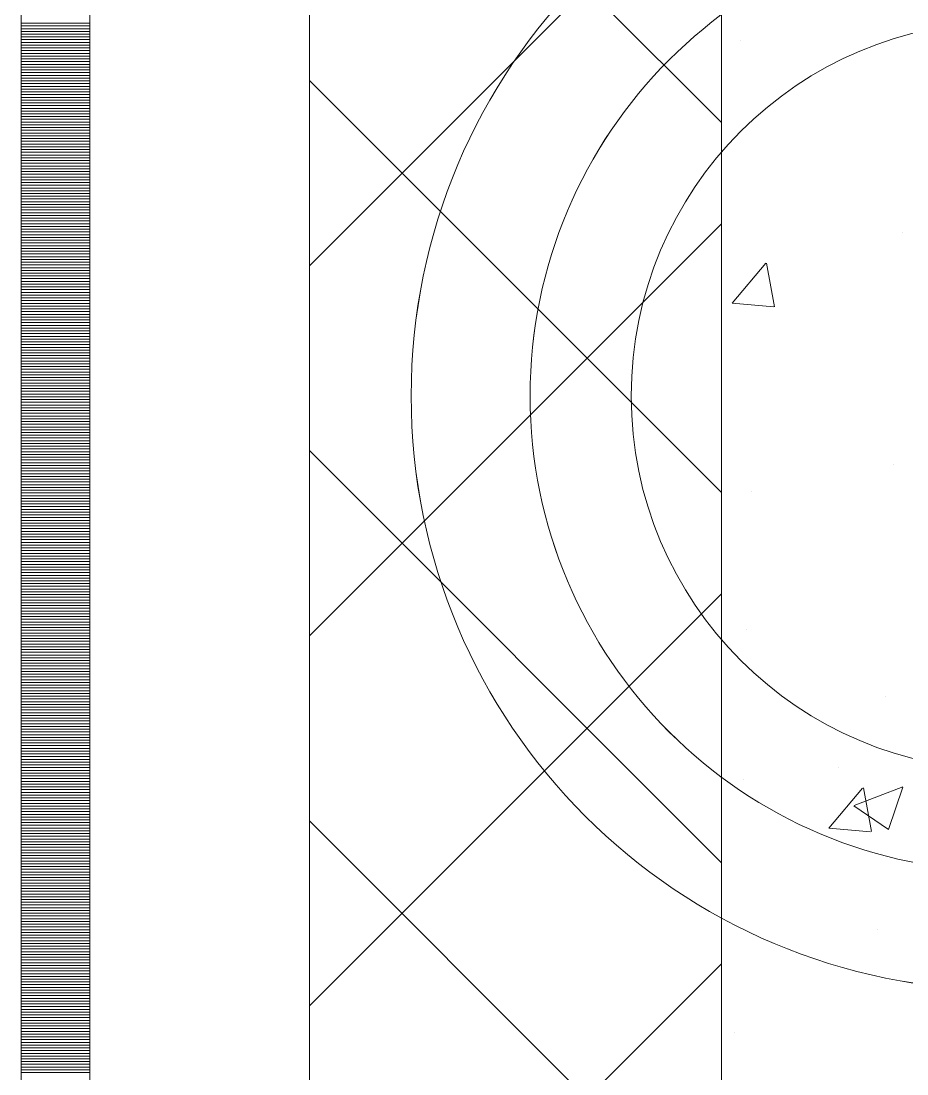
# Model space of a CAD drawing. Header units: millimetres. Extents: x 470010 to 1231400, y -134005 to 421770.
# Drawn here: x 672518.6 to 672841.1, y -4800 to -4416.7 of the extents above; entities that cross this region are included whole.
import ezdxf
from ezdxf.enums import TextEntityAlignment as Align

# ---------------------------------------------------------------- set-up
doc = ezdxf.new("R2010")
doc.units = ezdxf.units.MM
doc.linetypes.add('DASHED', pattern=[19.05, 12.7, -6.35])
doc.layers.get('Defpoints').update_dxf_attribs({"color": 140})
doc.layers.add('АР_Делит', color=120, linetype='Continuous', lineweight=0, plot=False)
for name, color, linetype, lineweight in [('АР_Стены ПЕНОблок', 52, 'Continuous', 20), ('АР_Тонкая', 254, 'Continuous', 5), ('АР_Утеплитель', 31, 'Continuous', 0), ('АР_Штриховка', 8, 'Continuous', 0)]:
    doc.layers.add(name, color=color, linetype=linetype, lineweight=lineweight)
doc.layers.add('РД_Оси_100', color=7, linetype='Continuous', lineweight=0, true_color=0x525252)
doc.styles.add('style1', font='ARIALN.TTF')

# ---------------------------------------------------------------- blocks, each defined once
blk = doc.blocks.new('СОШ_2200_АР_ОСИ_М100_28.05.24')
at = {"layer": 'АР_Делит', "color": 251, "linetype": 'DASHED', "true_color": 0x636466}
blk.add_lwpolyline([(-355, 13145), (-355, 100855), (37145, 100855), (37145, 129155), (72745, 129155), (72745, 135155), (114955, 135155), (114955, -355)], dxfattribs=at)
blk = doc.blocks.new('A$C9108343f')
at = {"layer": 'АР_Делит', "color": 18, "true_color": 0x000000}
for radius in [216.34, 173.04, 136.21]:
    blk.add_circle((7158.34, 95813.08), radius, dxfattribs=at)
at = {"layer": 'АР_Стены ПЕНОблок', "color": 18, "linetype": 'Continuous', "lineweight": 20, "true_color": 0x000000}
blk.add_line((7054.96, 97555), (7054.96, 21355), dxfattribs=at)
at = {"layer": 'АР_Тонкая', "color": 18, "linetype": 'Continuous', "lineweight": 5, "true_color": 0x000000}
for p, q in [((6799.96, 97555), (6799.96, 21355)), ((6824.96, 97555), (6824.96, 21355)), ((6824.96, 21355), (6824.96, 97555)), ((6904.96, 21355), (6904.96, 97555))]:
    blk.add_line(p, q, dxfattribs=at)
at = {"layer": 'АР_Утеплитель', "color": 18, "linetype": 'Continuous', "lineweight": 0, "true_color": 0x000000}
for p, q in [((6904.96, 97555), (6904.96, 21355)), ((7054.96, 21355), (7054.96, 97555))]:
    blk.add_line(p, q, dxfattribs=at)
at = {"layer": 'АР_Штриховка', "color": 18, "linetype": 'Continuous', "lineweight": 0, "true_color": 0x000000}
for p, q in [((7054.96, 95912.55), (6904.96, 96062.55)), ((6904.96, 95860.42), (7054.96, 96010.42)), ((6799.96, 95948.75), (6824.96, 95948.75)), ((6799.96, 95947.75), (6824.96, 95947.75)), ((6799.96, 95946.75), (6824.96, 95946.75)), ((6799.96, 95945.75), (6824.96, 95945.75)), ((6799.96, 95944.75), (6824.96, 95944.75)), ((6799.96, 95943.75), (6824.96, 95943.75)), ((6799.96, 95942.75), (6824.96, 95942.75)), ((6799.96, 95941.75), (6824.96, 95941.75)), ((6799.96, 95940.75), (6824.96, 95940.75)), ((7061.93, 95942.37), (7061.93, 95942.37)), ((6799.96, 95939.75), (6824.96, 95939.75)), ((6799.96, 95938.75), (6824.96, 95938.75)), ((6799.96, 95937.75), (6824.96, 95937.75)), ((6799.96, 95936.75), (6824.96, 95936.75)), ((6799.96, 95935.75), (6824.96, 95935.75)), ((6799.96, 95934.75), (6824.96, 95934.75)), ((6799.96, 95933.75), (6824.96, 95933.75)), ((6799.96, 95932.75), (6824.96, 95932.75)), ((6799.96, 95931.75), (6824.96, 95931.75)), ((6799.96, 95930.75), (6824.96, 95930.75)), ((6799.96, 95929.75), (6824.96, 95929.75)), ((6799.96, 95928.75), (6824.96, 95928.75)), ((6799.96, 95927.75), (6824.96, 95927.75)), ((6799.96, 95926.75), (6824.96, 95926.75)), ((6799.96, 95925.75), (6824.96, 95925.75)), ((7054.96, 95777.85), (6904.96, 95927.85)), ((6799.96, 95924.75), (6824.96, 95924.75)), ((6799.96, 95923.75), (6824.96, 95923.75)), ((6799.96, 95922.75), (6824.96, 95922.75)), ((6799.96, 95921.75), (6824.96, 95921.75)), ((6799.96, 95920.75), (6824.96, 95920.75)), ((6799.96, 95919.75), (6824.96, 95919.75)), ((6799.96, 95918.75), (6824.96, 95918.75)), ((6799.96, 95917.75), (6824.96, 95917.75)), ((6799.96, 95916.75), (6824.96, 95916.75)), ((6799.96, 95915.75), (6824.96, 95915.75)), ((6799.96, 95914.75), (6824.96, 95914.75)), ((6799.96, 95913.75), (6824.96, 95913.75)), ((6799.96, 95912.75), (6824.96, 95912.75)), ((6799.96, 95911.75), (6824.96, 95911.75)), ((6799.96, 95910.75), (6824.96, 95910.75)), ((6799.96, 95909.75), (6824.96, 95909.75)), ((6799.96, 95908.75), (6824.96, 95908.75)), ((6799.96, 95907.75), (6824.96, 95907.75)), ((6799.96, 95906.75), (6824.96, 95906.75)), ((6799.96, 95905.75), (6824.96, 95905.75)), ((6799.96, 95904.75), (6824.96, 95904.75)), ((6799.96, 95903.75), (6824.96, 95903.75)), ((6799.96, 95902.75), (6824.96, 95902.75)), ((6799.96, 95901.75), (6824.96, 95901.75)), ((6799.96, 95900.75), (6824.96, 95900.75)), ((6799.96, 95899.75), (6824.96, 95899.75)), ((6799.96, 95898.75), (6824.96, 95898.75)), ((6799.96, 95897.75), (6824.96, 95897.75)), ((6799.96, 95896.75), (6824.96, 95896.75)), ((6799.96, 95895.75), (6824.96, 95895.75)), ((6799.96, 95894.75), (6824.96, 95894.75)), ((6799.96, 95893.75), (6824.96, 95893.75)), ((6799.96, 95892.75), (6824.96, 95892.75)), ((6799.96, 95891.75), (6824.96, 95891.75)), ((6799.96, 95890.75), (6824.96, 95890.75)), ((6799.96, 95889.75), (6824.96, 95889.75)), ((6799.96, 95888.75), (6824.96, 95888.75)), ((6799.96, 95887.75), (6824.96, 95887.75)), ((6799.96, 95886.75), (6824.96, 95886.75)), ((6799.96, 95885.75), (6824.96, 95885.75)), ((6799.96, 95884.75), (6824.96, 95884.75)), ((6799.96, 95883.75), (6824.96, 95883.75)), ((6799.96, 95882.75), (6824.96, 95882.75)), ((6799.96, 95881.75), (6824.96, 95881.75)), ((6799.96, 95880.75), (6824.96, 95880.75)), ((6799.96, 95879.75), (6824.96, 95879.75)), ((6799.96, 95878.75), (6824.96, 95878.75)), ((6799.96, 95877.75), (6824.96, 95877.75)), ((6799.96, 95876.75), (6824.96, 95876.75)), ((6799.96, 95875.75), (6824.96, 95875.75)), ((6904.96, 95725.71), (7054.96, 95875.71)), ((6799.96, 95874.75), (6824.96, 95874.75)), ((6799.96, 95873.75), (6824.96, 95873.75)), ((6799.96, 95872.75), (6824.96, 95872.75)), ((6799.96, 95871.75), (6824.96, 95871.75)), ((7120.9, 95872.58), (7120.9, 95872.58)), ((6799.96, 95870.75), (6824.96, 95870.75)), ((6799.96, 95869.75), (6824.96, 95869.75)), ((6799.96, 95868.75), (6824.96, 95868.75)), ((6799.96, 95867.75), (6824.96, 95867.75)), ((6799.96, 95866.75), (6824.96, 95866.75)), ((6799.96, 95865.75), (6824.96, 95865.75)), ((6799.96, 95864.75), (6824.96, 95864.75)), ((6799.96, 95863.75), (6824.96, 95863.75)), ((6799.96, 95862.75), (6824.96, 95862.75)), ((6799.96, 95861.75), (6824.96, 95861.75)), ((6799.96, 95860.75), (6824.96, 95860.75)), ((7058.87, 95846.8), (7071.11, 95861.39)), ((7074.35, 95845.52), (7071.42, 95861.44)), ((6799.96, 95859.75), (6824.96, 95859.75)), ((6799.96, 95858.75), (6824.96, 95858.75)), ((6799.96, 95857.75), (6824.96, 95857.75)), ((6799.96, 95856.75), (6824.96, 95856.75)), ((6799.96, 95855.75), (6824.96, 95855.75)), ((6799.96, 95854.75), (6824.96, 95854.75)), ((6799.96, 95853.75), (6824.96, 95853.75)), ((6799.96, 95852.75), (6824.96, 95852.75)), ((6799.96, 95851.75), (6824.96, 95851.75)), ((6799.96, 95850.75), (6824.96, 95850.75)), ((6799.96, 95849.75), (6824.96, 95849.75)), ((6799.96, 95848.75), (6824.96, 95848.75)), ((6799.96, 95847.75), (6824.96, 95847.75)), ((6799.96, 95846.75), (6824.96, 95846.75)), ((6799.96, 95845.75), (6824.96, 95845.75)), ((6799.96, 95844.75), (6824.96, 95844.75)), ((7058.87, 95846.79), (7074.05, 95845.46)), ((6799.96, 95843.75), (6824.96, 95843.75)), ((6799.96, 95842.75), (6824.96, 95842.75)), ((6799.96, 95841.75), (6824.96, 95841.75)), ((6799.96, 95840.75), (6824.96, 95840.75)), ((6799.96, 95839.75), (6824.96, 95839.75)), ((6799.96, 95838.75), (6824.96, 95838.75)), ((6799.96, 95837.75), (6824.96, 95837.75)), ((6799.96, 95836.75), (6824.96, 95836.75)), ((6799.96, 95835.75), (6824.96, 95835.75)), ((6799.96, 95834.75), (6824.96, 95834.75)), ((6799.96, 95833.75), (6824.96, 95833.75)), ((6799.96, 95832.75), (6824.96, 95832.75)), ((6799.96, 95831.75), (6824.96, 95831.75)), ((6799.96, 95830.75), (6824.96, 95830.75)), ((6799.96, 95829.75), (6824.96, 95829.75)), ((6799.96, 95828.75), (6824.96, 95828.75)), ((6799.96, 95827.75), (6824.96, 95827.75)), ((6799.96, 95826.75), (6824.96, 95826.75)), ((6799.96, 95825.75), (6824.96, 95825.75)), ((6799.96, 95824.75), (6824.96, 95824.75)), ((6799.96, 95823.75), (6824.96, 95823.75)), ((6799.96, 95822.75), (6824.96, 95822.75)), ((6799.96, 95821.75), (6824.96, 95821.75)), ((6799.96, 95820.75), (6824.96, 95820.75)), ((6799.96, 95819.75), (6824.96, 95819.75)), ((6799.96, 95818.75), (6824.96, 95818.75)), ((6799.96, 95817.75), (6824.96, 95817.75)), ((6799.96, 95816.75), (6824.96, 95816.75)), ((6799.96, 95815.75), (6824.96, 95815.75)), ((6799.96, 95814.75), (6824.96, 95814.75)), ((6799.96, 95813.75), (6824.96, 95813.75)), ((6799.96, 95812.75), (6824.96, 95812.75)), ((6799.96, 95811.75), (6824.96, 95811.75)), ((6799.96, 95810.75), (6824.96, 95810.75)), ((6799.96, 95809.75), (6824.96, 95809.75)), ((6799.96, 95808.75), (6824.96, 95808.75)), ((6799.96, 95807.75), (6824.96, 95807.75)), ((6799.96, 95806.75), (6824.96, 95806.75)), ((6799.96, 95805.75), (6824.96, 95805.75)), ((6799.96, 95804.75), (6824.96, 95804.75)), ((6799.96, 95803.75), (6824.96, 95803.75)), ((6799.96, 95802.75), (6824.96, 95802.75)), ((6799.96, 95801.75), (6824.96, 95801.75)), ((6799.96, 95800.75), (6824.96, 95800.75)), ((6799.96, 95799.75), (6824.96, 95799.75)), ((6799.96, 95798.75), (6824.96, 95798.75)), ((6799.96, 95797.75), (6824.96, 95797.75)), ((6799.96, 95796.75), (6824.96, 95796.75)), ((6799.96, 95795.75), (6824.96, 95795.75)), ((6799.96, 95794.75), (6824.96, 95794.75)), ((6799.96, 95793.75), (6824.96, 95793.75)), ((6799.96, 95792.75), (6824.96, 95792.75)), ((6799.96, 95791.75), (6824.96, 95791.75)), ((7054.96, 95643.15), (6904.96, 95793.15)), ((6799.96, 95790.75), (6824.96, 95790.75)), ((6799.96, 95789.75), (6824.96, 95789.75)), ((6799.96, 95788.75), (6824.96, 95788.75)), ((6799.96, 95787.75), (6824.96, 95787.75)), ((7117.81, 95788.02), (7117.81, 95788.02)), ((6799.96, 95786.75), (6824.96, 95786.75)), ((6799.96, 95785.75), (6824.96, 95785.75)), ((6799.96, 95784.75), (6824.96, 95784.75)), ((6799.96, 95783.75), (6824.96, 95783.75)), ((6799.96, 95782.75), (6824.96, 95782.75)), ((6799.96, 95781.75), (6824.96, 95781.75)), ((6799.96, 95780.75), (6824.96, 95780.75)), ((6799.96, 95779.75), (6824.96, 95779.75)), ((6799.96, 95778.75), (6824.96, 95778.75)), ((6799.96, 95777.75), (6824.96, 95777.75)), ((6799.96, 95776.75), (6824.96, 95776.75)), ((6799.96, 95775.75), (6824.96, 95775.75)), ((7066.03, 95778.45), (7066.03, 95778.45)), ((6799.96, 95774.75), (6824.96, 95774.75)), ((6799.96, 95773.75), (6824.96, 95773.75)), ((6799.96, 95772.75), (6824.96, 95772.75)), ((6799.96, 95771.75), (6824.96, 95771.75)), ((6799.96, 95770.75), (6824.96, 95770.75)), ((6799.96, 95769.75), (6824.96, 95769.75)), ((6799.96, 95768.75), (6824.96, 95768.75)), ((6799.96, 95767.75), (6824.96, 95767.75)), ((6799.96, 95766.75), (6824.96, 95766.75)), ((6799.96, 95765.75), (6824.96, 95765.75)), ((6799.96, 95764.75), (6824.96, 95764.75)), ((6799.96, 95763.75), (6824.96, 95763.75)), ((6799.96, 95762.75), (6824.96, 95762.75)), ((6799.96, 95761.75), (6824.96, 95761.75)), ((6799.96, 95760.75), (6824.96, 95760.75)), ((6799.96, 95759.75), (6824.96, 95759.75)), ((6799.96, 95758.75), (6824.96, 95758.75)), ((6799.96, 95757.75), (6824.96, 95757.75)), ((6799.96, 95756.75), (6824.96, 95756.75)), ((6799.96, 95755.75), (6824.96, 95755.75)), ((6799.96, 95754.75), (6824.96, 95754.75)), ((6799.96, 95753.75), (6824.96, 95753.75)), ((6799.96, 95752.75), (6824.96, 95752.75)), ((6799.96, 95751.75), (6824.96, 95751.75)), ((6799.96, 95750.75), (6824.96, 95750.75)), ((6799.96, 95749.75), (6824.96, 95749.75)), ((6799.96, 95748.75), (6824.96, 95748.75)), ((6799.96, 95747.75), (6824.96, 95747.75)), ((6799.96, 95746.75), (6824.96, 95746.75)), ((6799.96, 95745.75), (6824.96, 95745.75)), ((6799.96, 95744.75), (6824.96, 95744.75)), ((6799.96, 95743.75), (6824.96, 95743.75)), ((6799.96, 95742.75), (6824.96, 95742.75)), ((6799.96, 95741.75), (6824.96, 95741.75)), ((6799.96, 95740.75), (6824.96, 95740.75)), ((6799.96, 95739.75), (6824.96, 95739.75)), ((6799.96, 95738.75), (6824.96, 95738.75)), ((6799.96, 95737.75), (6824.96, 95737.75)), ((6904.96, 95591.01), (7054.96, 95741.01)), ((6799.96, 95736.75), (6824.96, 95736.75)), ((6799.96, 95735.75), (6824.96, 95735.75)), ((6799.96, 95734.75), (6824.96, 95734.75)), ((6799.96, 95733.75), (6824.96, 95733.75)), ((6799.96, 95732.75), (6824.96, 95732.75)), ((6799.96, 95731.75), (6824.96, 95731.75)), ((6799.96, 95730.75), (6824.96, 95730.75)), ((6799.96, 95729.75), (6824.96, 95729.75)), ((6799.96, 95728.75), (6824.96, 95728.75)), ((6799.96, 95727.75), (6824.96, 95727.75)), ((6799.96, 95726.75), (6824.96, 95726.75)), ((6799.96, 95725.75), (6824.96, 95725.75)), ((7064.07, 95728.05), (7064.07, 95728.05)), ((6799.96, 95724.75), (6824.96, 95724.75)), ((6799.96, 95723.75), (6824.96, 95723.75)), ((6799.96, 95722.75), (6824.96, 95722.75)), ((6799.96, 95721.75), (6824.96, 95721.75)), ((6799.96, 95720.75), (6824.96, 95720.75)), ((6799.96, 95719.75), (6824.96, 95719.75)), ((6799.96, 95718.75), (6824.96, 95718.75)), ((6799.96, 95717.75), (6824.96, 95717.75)), ((6799.96, 95716.75), (6824.96, 95716.75)), ((6799.96, 95715.75), (6824.96, 95715.75)), ((6799.96, 95714.75), (6824.96, 95714.75)), ((6799.96, 95713.75), (6824.96, 95713.75)), ((6799.96, 95712.75), (6824.96, 95712.75)), ((6799.96, 95711.75), (6824.96, 95711.75)), ((6799.96, 95710.75), (6824.96, 95710.75)), ((6799.96, 95709.75), (6824.96, 95709.75)), ((6799.96, 95708.75), (6824.96, 95708.75)), ((6799.96, 95707.75), (6824.96, 95707.75)), ((6799.96, 95706.75), (6824.96, 95706.75)), ((6799.96, 95705.75), (6824.96, 95705.75)), ((6799.96, 95704.75), (6824.96, 95704.75)), ((6799.96, 95703.75), (6824.96, 95703.75)), ((6799.96, 95702.75), (6824.96, 95702.75)), ((7114.72, 95703.47), (7114.72, 95703.47)), ((6799.96, 95701.75), (6824.96, 95701.75)), ((6799.96, 95700.75), (6824.96, 95700.75)), ((6799.96, 95699.75), (6824.96, 95699.75)), ((6799.96, 95698.75), (6824.96, 95698.75)), ((6799.96, 95697.75), (6824.96, 95697.75)), ((6799.96, 95696.75), (6824.96, 95696.75)), ((6799.96, 95695.75), (6824.96, 95695.75)), ((6799.96, 95694.75), (6824.96, 95694.75)), ((6799.96, 95693.75), (6824.96, 95693.75)), ((6799.96, 95692.75), (6824.96, 95692.75)), ((6799.96, 95691.75), (6824.96, 95691.75)), ((6799.96, 95690.75), (6824.96, 95690.75)), ((6799.96, 95689.75), (6824.96, 95689.75)), ((6799.96, 95688.75), (6824.96, 95688.75)), ((6799.96, 95687.75), (6824.96, 95687.75)), ((6799.96, 95686.75), (6824.96, 95686.75)), ((6799.96, 95685.75), (6824.96, 95685.75)), ((6799.96, 95684.75), (6824.96, 95684.75)), ((6799.96, 95683.75), (6824.96, 95683.75)), ((6799.96, 95682.75), (6824.96, 95682.75)), ((6799.96, 95681.75), (6824.96, 95681.75)), ((6799.96, 95680.75), (6824.96, 95680.75)), ((6799.96, 95679.75), (6824.96, 95679.75)), ((6799.96, 95678.75), (6824.96, 95678.75)), ((6799.96, 95677.75), (6824.96, 95677.75)), ((6799.96, 95676.75), (6824.96, 95676.75)), ((7097.53, 95677.73), (7097.53, 95677.73)), ((6799.96, 95675.75), (6824.96, 95675.75)), ((6799.96, 95674.75), (6824.96, 95674.75)), ((6799.96, 95673.75), (6824.96, 95673.75)), ((6799.96, 95672.75), (6824.96, 95672.75)), ((7062.88, 95673.31), (7062.88, 95673.31)), ((6799.96, 95671.75), (6824.96, 95671.75)), ((6799.96, 95670.75), (6824.96, 95670.75)), ((6799.96, 95669.75), (6824.96, 95669.75)), ((6799.96, 95668.75), (6824.96, 95668.75)), ((7094.11, 95655.74), (7106.36, 95670.33)), ((7103.29, 95663.96), (7121.07, 95670.78)), ((7109.6, 95654.46), (7106.66, 95670.38)), ((7115.86, 95655.26), (7121.01, 95670.61)), ((6799.96, 95667.75), (6824.96, 95667.75)), ((6799.96, 95666.75), (6824.96, 95666.75)), ((6799.96, 95665.75), (6824.96, 95665.75)), ((6799.96, 95664.75), (6824.96, 95664.75)), ((6799.96, 95663.75), (6824.96, 95663.75)), ((6799.96, 95662.75), (6824.96, 95662.75)), ((6799.96, 95661.75), (6824.96, 95661.75)), ((6799.96, 95660.75), (6824.96, 95660.75)), ((7103.21, 95663.79), (7115.85, 95655.27)), ((6799.96, 95659.75), (6824.96, 95659.75)), ((6799.96, 95658.75), (6824.96, 95658.75)), ((6799.96, 95657.75), (6824.96, 95657.75)), ((7054.96, 95508.44), (6904.96, 95658.44)), ((6799.96, 95656.75), (6824.96, 95656.75)), ((6799.96, 95655.75), (6824.96, 95655.75)), ((6799.96, 95654.75), (6824.96, 95654.75)), ((6799.96, 95653.75), (6824.96, 95653.75)), ((7094.11, 95655.73), (7109.29, 95654.41)), ((6799.96, 95652.75), (6824.96, 95652.75)), ((6799.96, 95651.75), (6824.96, 95651.75)), ((6799.96, 95650.75), (6824.96, 95650.75)), ((6799.96, 95649.75), (6824.96, 95649.75)), ((6799.96, 95648.75), (6824.96, 95648.75)), ((6799.96, 95647.75), (6824.96, 95647.75)), ((6799.96, 95646.75), (6824.96, 95646.75)), ((6799.96, 95645.75), (6824.96, 95645.75)), ((6799.96, 95644.75), (6824.96, 95644.75)), ((6799.96, 95643.75), (6824.96, 95643.75)), ((6799.96, 95642.75), (6824.96, 95642.75)), ((6799.96, 95641.75), (6824.96, 95641.75)), ((6799.96, 95640.75), (6824.96, 95640.75)), ((6799.96, 95639.75), (6824.96, 95639.75)), ((6799.96, 95638.75), (6824.96, 95638.75)), ((6799.96, 95637.75), (6824.96, 95637.75)), ((6799.96, 95636.75), (6824.96, 95636.75)), ((6799.96, 95635.75), (6824.96, 95635.75)), ((6799.96, 95634.75), (6824.96, 95634.75)), ((6799.96, 95633.75), (6824.96, 95633.75)), ((6799.96, 95632.75), (6824.96, 95632.75)), ((6799.96, 95631.75), (6824.96, 95631.75)), ((6799.96, 95630.75), (6824.96, 95630.75)), ((6799.96, 95629.75), (6824.96, 95629.75)), ((6799.96, 95628.75), (6824.96, 95628.75)), ((6799.96, 95627.75), (6824.96, 95627.75)), ((6799.96, 95626.75), (6824.96, 95626.75)), ((6799.96, 95625.75), (6824.96, 95625.75)), ((6799.96, 95624.75), (6824.96, 95624.75)), ((6799.96, 95623.75), (6824.96, 95623.75)), ((6799.96, 95622.75), (6824.96, 95622.75)), ((6799.96, 95621.75), (6824.96, 95621.75)), ((6799.96, 95620.75), (6824.96, 95620.75)), ((6799.96, 95619.75), (6824.96, 95619.75)), ((6799.96, 95618.75), (6824.96, 95618.75)), ((7111.64, 95618.91), (7111.64, 95618.91)), ((6799.96, 95617.75), (6824.96, 95617.75)), ((6799.96, 95616.75), (6824.96, 95616.75)), ((6799.96, 95615.75), (6824.96, 95615.75)), ((6799.96, 95614.75), (6824.96, 95614.75)), ((6799.96, 95613.75), (6824.96, 95613.75)), ((6799.96, 95612.75), (6824.96, 95612.75)), ((6799.96, 95611.75), (6824.96, 95611.75)), ((6799.96, 95610.75), (6824.96, 95610.75)), ((6799.96, 95609.75), (6824.96, 95609.75)), ((6799.96, 95608.75), (6824.96, 95608.75)), ((6799.96, 95607.75), (6824.96, 95607.75)), ((6799.96, 95606.75), (6824.96, 95606.75)), ((6799.96, 95605.75), (6824.96, 95605.75)), ((6799.96, 95604.75), (6824.96, 95604.75)), ((6799.96, 95603.75), (6824.96, 95603.75)), ((6904.96, 95456.31), (7054.96, 95606.31)), ((6799.96, 95602.75), (6824.96, 95602.75)), ((6799.96, 95601.75), (6824.96, 95601.75)), ((6799.96, 95600.75), (6824.96, 95600.75)), ((6799.96, 95599.75), (6824.96, 95599.75)), ((6799.96, 95598.75), (6824.96, 95598.75)), ((6799.96, 95597.75), (6824.96, 95597.75)), ((6799.96, 95596.75), (6824.96, 95596.75)), ((6799.96, 95595.75), (6824.96, 95595.75)), ((6799.96, 95594.75), (6824.96, 95594.75)), ((6799.96, 95593.75), (6824.96, 95593.75)), ((6799.96, 95592.75), (6824.96, 95592.75)), ((6799.96, 95591.75), (6824.96, 95591.75)), ((6799.96, 95590.75), (6824.96, 95590.75)), ((6799.96, 95589.75), (6824.96, 95589.75)), ((6799.96, 95588.75), (6824.96, 95588.75)), ((6799.96, 95587.75), (6824.96, 95587.75)), ((6799.96, 95586.75), (6824.96, 95586.75)), ((6799.96, 95585.75), (6824.96, 95585.75)), ((6799.96, 95584.75), (6824.96, 95584.75)), ((6799.96, 95583.75), (6824.96, 95583.75)), ((6799.96, 95582.75), (6824.96, 95582.75)), ((6799.96, 95581.75), (6824.96, 95581.75)), ((6799.96, 95580.75), (6824.96, 95580.75)), ((7059.65, 95581.5), (7059.65, 95581.5)), ((6799.96, 95579.75), (6824.96, 95579.75)), ((6799.96, 95578.75), (6824.96, 95578.75)), ((6799.96, 95577.75), (6824.96, 95577.75)), ((6799.96, 95576.75), (6824.96, 95576.75)), ((6799.96, 95575.75), (6824.96, 95575.75)), ((6799.96, 95574.75), (6824.96, 95574.75)), ((6799.96, 95573.75), (6824.96, 95573.75)), ((6799.96, 95572.75), (6824.96, 95572.75)), ((6799.96, 95571.75), (6824.96, 95571.75)), ((6799.96, 95570.75), (6824.96, 95570.75)), ((6799.96, 95569.75), (6824.96, 95569.75)), ((6799.96, 95568.75), (6824.96, 95568.75)), ((6799.96, 95567.75), (6824.96, 95567.75)), ((6799.96, 95566.75), (6824.96, 95566.75))]:
    blk.add_line(p, q, dxfattribs=at)
at = {"layer": 'РД_Оси_100'}
blk.add_blockref('СОШ_2200_АР_ОСИ_М100_28.05.24', (7154.96, 6755), dxfattribs=at)
at = {"layer": 'Defpoints', "color": 18, "true_color": 0x000000, "style": 'style1'}
for p in [(143949.34, 316089.12), (143974.98, 281639.5), (143890.4, 273244.71), (143839.99, 264276.81), (143967.75, 254892.38), (12251.96, 104178.14), (12382.58, 96023.14)]:
    blk.add_attdef('АР-ПОМЕЩЕНИЕ:НАИМЕНОВАНИЕ', text='', height=100, dxfattribs=at).set_placement(p, align=Align.MIDDLE)
at = {"layer": 'Defpoints', "color": 18, "true_color": 0x000000, "style": 'style1', "flags": 8}
for p in [(143951.3, 279099.09), (143848.34, 269251.11), (143875.33, 260094.25), (144049.74, 250824.7), (163419.28, 238153.36), (155897.46, 237965.97), (183037.2, 237965.97), (143342.94, 237876.19)]:
    blk.add_attdef('АР-ПОМЕЩЕНИЕ:НАИМЕНОВАНИЕ', text='', height=100, dxfattribs=at).set_placement(p, align=Align.MIDDLE)

msp = doc.modelspace()

# ---------------------------------------------------------------- linework, layer by layer
at = {"layer": 'АР_Делит', "color": 18, "true_color": 0x000000}
for radius in [216.336, 173.036, 136.212]:
    msp.add_circle((672876.957, -4553.162), radius, dxfattribs=at)
at = {"layer": 'АР_Стены ПЕНОблок', "color": 18, "linetype": 'Continuous', "lineweight": 20, "true_color": 0x000000}
msp.add_line((672773.57, -2811.242), (672773.57, -79011.242), dxfattribs=at)
at = {"layer": 'АР_Тонкая', "color": 18, "linetype": 'Continuous', "lineweight": 5, "true_color": 0x000000}
for p, q in [((672518.57, -2811.242), (672518.57, -79011.242)), ((672543.57, -2811.242), (672543.57, -79011.242)), ((672543.57, -79011.242), (672543.57, -2811.242)), ((672623.57, -79011.242), (672623.57, -2811.242))]:
    msp.add_line(p, q, dxfattribs=at)
at = {"layer": 'АР_Утеплитель', "color": 18, "linetype": 'Continuous', "lineweight": 0, "true_color": 0x000000}
for p, q in [((672623.57, -2811.242), (672623.57, -79011.242)), ((672773.57, -79011.242), (672773.57, -2811.242))]:
    msp.add_line(p, q, dxfattribs=at)
at = {"layer": 'АР_Штриховка', "color": 18, "linetype": 'Continuous', "lineweight": 0, "true_color": 0x000000}
for p, q in [((672773.57, -4453.688), (672623.57, -4303.688)), ((672623.57, -4505.825), (672773.57, -4355.825)), ((672518.57, -4417.492), (672543.57, -4417.492)), ((672518.57, -4418.492), (672543.57, -4418.492)), ((672518.57, -4419.492), (672543.57, -4419.492)), ((672518.57, -4420.492), (672543.57, -4420.492)), ((672518.57, -4421.492), (672543.57, -4421.492)), ((672518.57, -4422.492), (672543.57, -4422.492)), ((672518.57, -4423.492), (672543.57, -4423.492)), ((672518.57, -4424.492), (672543.57, -4424.492)), ((672518.57, -4425.492), (672543.57, -4425.492)), ((672518.57, -4426.492), (672543.57, -4426.492)), ((672518.57, -4427.492), (672543.57, -4427.492)), ((672518.57, -4428.492), (672543.57, -4428.492)), ((672518.57, -4429.492), (672543.57, -4429.492)), ((672518.57, -4430.492), (672543.57, -4430.492)), ((672518.57, -4431.492), (672543.57, -4431.492)), ((672518.57, -4432.492), (672543.57, -4432.492)), ((672518.57, -4433.492), (672543.57, -4433.492)), ((672518.57, -4434.492), (672543.57, -4434.492)), ((672518.57, -4435.492), (672543.57, -4435.492)), ((672518.57, -4436.492), (672543.57, -4436.492)), ((672518.57, -4437.492), (672543.57, -4437.492)), ((672518.57, -4438.492), (672543.57, -4438.492)), ((672518.57, -4439.492), (672543.57, -4439.492)), ((672518.57, -4440.492), (672543.57, -4440.492)), ((672518.57, -4441.492), (672543.57, -4441.492)), ((672773.57, -4588.392), (672623.57, -4438.392)), ((672518.57, -4442.492), (672543.57, -4442.492)), ((672518.57, -4443.492), (672543.57, -4443.492)), ((672518.57, -4444.492), (672543.57, -4444.492)), ((672518.57, -4445.492), (672543.57, -4445.492)), ((672518.57, -4446.492), (672543.57, -4446.492)), ((672518.57, -4447.492), (672543.57, -4447.492)), ((672518.57, -4448.492), (672543.57, -4448.492)), ((672518.57, -4449.492), (672543.57, -4449.492)), ((672518.57, -4450.492), (672543.57, -4450.492)), ((672518.57, -4451.492), (672543.57, -4451.492)), ((672518.57, -4452.492), (672543.57, -4452.492)), ((672518.57, -4453.492), (672543.57, -4453.492)), ((672518.57, -4454.492), (672543.57, -4454.492)), ((672518.57, -4455.492), (672543.57, -4455.492)), ((672518.57, -4456.492), (672543.57, -4456.492)), ((672518.57, -4457.492), (672543.57, -4457.492)), ((672518.57, -4458.492), (672543.57, -4458.492)), ((672518.57, -4459.492), (672543.57, -4459.492)), ((672518.57, -4460.492), (672543.57, -4460.492)), ((672518.57, -4461.492), (672543.57, -4461.492)), ((672518.57, -4462.492), (672543.57, -4462.492)), ((672518.57, -4463.492), (672543.57, -4463.492)), ((672518.57, -4464.492), (672543.57, -4464.492)), ((672518.57, -4465.492), (672543.57, -4465.492)), ((672518.57, -4466.492), (672543.57, -4466.492)), ((672518.57, -4467.492), (672543.57, -4467.492)), ((672518.57, -4468.492), (672543.57, -4468.492)), ((672518.57, -4469.492), (672543.57, -4469.492)), ((672518.57, -4470.492), (672543.57, -4470.492)), ((672518.57, -4471.492), (672543.57, -4471.492)), ((672518.57, -4472.492), (672543.57, -4472.492)), ((672518.57, -4473.492), (672543.57, -4473.492)), ((672518.57, -4474.492), (672543.57, -4474.492)), ((672518.57, -4475.492), (672543.57, -4475.492)), ((672518.57, -4476.492), (672543.57, -4476.492)), ((672518.57, -4477.492), (672543.57, -4477.492)), ((672518.57, -4478.492), (672543.57, -4478.492)), ((672518.57, -4479.492), (672543.57, -4479.492)), ((672518.57, -4480.492), (672543.57, -4480.492)), ((672518.57, -4481.492), (672543.57, -4481.492)), ((672518.57, -4482.492), (672543.57, -4482.492)), ((672518.57, -4483.492), (672543.57, -4483.492)), ((672518.57, -4484.492), (672543.57, -4484.492)), ((672518.57, -4485.492), (672543.57, -4485.492)), ((672518.57, -4486.492), (672543.57, -4486.492)), ((672518.57, -4487.492), (672543.57, -4487.492)), ((672518.57, -4488.492), (672543.57, -4488.492)), ((672518.57, -4489.492), (672543.57, -4489.492)), ((672518.57, -4490.492), (672543.57, -4490.492)), ((672518.57, -4491.492), (672543.57, -4491.492)), ((672623.57, -4640.529), (672773.57, -4490.529)), ((672518.57, -4492.492), (672543.57, -4492.492)), ((672518.57, -4493.492), (672543.57, -4493.492)), ((672518.57, -4494.492), (672543.57, -4494.492)), ((672518.57, -4495.492), (672543.57, -4495.492)), ((672518.57, -4496.492), (672543.57, -4496.492)), ((672518.57, -4497.492), (672543.57, -4497.492)), ((672518.57, -4498.492), (672543.57, -4498.492)), ((672518.57, -4499.492), (672543.57, -4499.492)), ((672518.57, -4500.492), (672543.57, -4500.492)), ((672518.57, -4501.492), (672543.57, -4501.492)), ((672518.57, -4502.492), (672543.57, -4502.492)), ((672518.57, -4503.492), (672543.57, -4503.492)), ((672518.57, -4504.492), (672543.57, -4504.492)), ((672518.57, -4505.492), (672543.57, -4505.492)), ((672518.57, -4506.492), (672543.57, -4506.492)), ((672777.48, -4519.446), (672789.725, -4504.853)), ((672792.966, -4520.723), (672790.029, -4504.802)), ((672518.57, -4507.492), (672543.57, -4507.492)), ((672518.57, -4508.492), (672543.57, -4508.492)), ((672518.57, -4509.492), (672543.57, -4509.492)), ((672518.57, -4510.492), (672543.57, -4510.492)), ((672518.57, -4511.492), (672543.57, -4511.492)), ((672518.57, -4512.492), (672543.57, -4512.492)), ((672518.57, -4513.492), (672543.57, -4513.492)), ((672518.57, -4514.492), (672543.57, -4514.492)), ((672518.57, -4515.492), (672543.57, -4515.492)), ((672518.57, -4516.492), (672543.57, -4516.492)), ((672518.57, -4517.492), (672543.57, -4517.492)), ((672518.57, -4518.492), (672543.57, -4518.492)), ((672518.57, -4519.492), (672543.57, -4519.492)), ((672518.57, -4520.492), (672543.57, -4520.492)), ((672518.57, -4521.492), (672543.57, -4521.492)), ((672518.57, -4522.492), (672543.57, -4522.492)), ((672777.479, -4519.451), (672792.661, -4520.779)), ((672518.57, -4523.492), (672543.57, -4523.492)), ((672518.57, -4524.492), (672543.57, -4524.492)), ((672518.57, -4525.492), (672543.57, -4525.492)), ((672518.57, -4526.492), (672543.57, -4526.492)), ((672518.57, -4527.492), (672543.57, -4527.492)), ((672518.57, -4528.492), (672543.57, -4528.492)), ((672518.57, -4529.492), (672543.57, -4529.492)), ((672518.57, -4530.492), (672543.57, -4530.492)), ((672518.57, -4531.492), (672543.57, -4531.492)), ((672518.57, -4532.492), (672543.57, -4532.492)), ((672518.57, -4533.492), (672543.57, -4533.492)), ((672518.57, -4534.492), (672543.57, -4534.492)), ((672518.57, -4535.492), (672543.57, -4535.492)), ((672518.57, -4536.492), (672543.57, -4536.492)), ((672518.57, -4537.492), (672543.57, -4537.492)), ((672518.57, -4538.492), (672543.57, -4538.492)), ((672518.57, -4539.492), (672543.57, -4539.492)), ((672518.57, -4540.492), (672543.57, -4540.492)), ((672518.57, -4541.492), (672543.57, -4541.492)), ((672518.57, -4542.492), (672543.57, -4542.492)), ((672518.57, -4543.492), (672543.57, -4543.492)), ((672518.57, -4544.492), (672543.57, -4544.492)), ((672518.57, -4545.492), (672543.57, -4545.492)), ((672518.57, -4546.492), (672543.57, -4546.492)), ((672518.57, -4547.492), (672543.57, -4547.492)), ((672518.57, -4548.492), (672543.57, -4548.492)), ((672518.57, -4549.492), (672543.57, -4549.492)), ((672518.57, -4550.492), (672543.57, -4550.492)), ((672518.57, -4551.492), (672543.57, -4551.492)), ((672518.57, -4552.492), (672543.57, -4552.492)), ((672518.57, -4553.492), (672543.57, -4553.492)), ((672518.57, -4554.492), (672543.57, -4554.492)), ((672518.57, -4555.492), (672543.57, -4555.492)), ((672518.57, -4556.492), (672543.57, -4556.492)), ((672518.57, -4557.492), (672543.57, -4557.492)), ((672518.57, -4558.492), (672543.57, -4558.492)), ((672518.57, -4559.492), (672543.57, -4559.492)), ((672518.57, -4560.492), (672543.57, -4560.492)), ((672518.57, -4561.492), (672543.57, -4561.492)), ((672518.57, -4562.492), (672543.57, -4562.492)), ((672518.57, -4563.492), (672543.57, -4563.492)), ((672518.57, -4564.492), (672543.57, -4564.492)), ((672518.57, -4565.492), (672543.57, -4565.492)), ((672518.57, -4566.492), (672543.57, -4566.492)), ((672518.57, -4567.492), (672543.57, -4567.492)), ((672518.57, -4568.492), (672543.57, -4568.492)), ((672518.57, -4569.492), (672543.57, -4569.492)), ((672518.57, -4570.492), (672543.57, -4570.492)), ((672518.57, -4571.492), (672543.57, -4571.492)), ((672518.57, -4572.492), (672543.57, -4572.492)), ((672518.57, -4573.492), (672543.57, -4573.492)), ((672518.57, -4574.492), (672543.57, -4574.492)), ((672518.57, -4575.492), (672543.57, -4575.492)), ((672773.57, -4723.096), (672623.57, -4573.096)), ((672518.57, -4576.492), (672543.57, -4576.492)), ((672518.57, -4577.492), (672543.57, -4577.492)), ((672518.57, -4578.492), (672543.57, -4578.492)), ((672518.57, -4579.492), (672543.57, -4579.492)), ((672518.57, -4580.492), (672543.57, -4580.492)), ((672518.57, -4581.492), (672543.57, -4581.492)), ((672518.57, -4582.492), (672543.57, -4582.492)), ((672518.57, -4583.492), (672543.57, -4583.492)), ((672518.57, -4584.492), (672543.57, -4584.492)), ((672518.57, -4585.492), (672543.57, -4585.492)), ((672518.57, -4586.492), (672543.57, -4586.492)), ((672518.57, -4587.492), (672543.57, -4587.492)), ((672518.57, -4588.492), (672543.57, -4588.492)), ((672518.57, -4589.492), (672543.57, -4589.492)), ((672518.57, -4590.492), (672543.57, -4590.492)), ((672518.57, -4591.492), (672543.57, -4591.492)), ((672518.57, -4592.492), (672543.57, -4592.492)), ((672518.57, -4593.492), (672543.57, -4593.492)), ((672518.57, -4594.492), (672543.57, -4594.492)), ((672518.57, -4595.492), (672543.57, -4595.492)), ((672518.57, -4596.492), (672543.57, -4596.492)), ((672518.57, -4597.492), (672543.57, -4597.492)), ((672518.57, -4598.492), (672543.57, -4598.492)), ((672518.57, -4599.492), (672543.57, -4599.492)), ((672518.57, -4600.492), (672543.57, -4600.492)), ((672518.57, -4601.492), (672543.57, -4601.492)), ((672518.57, -4602.492), (672543.57, -4602.492)), ((672518.57, -4603.492), (672543.57, -4603.492)), ((672518.57, -4604.492), (672543.57, -4604.492)), ((672518.57, -4605.492), (672543.57, -4605.492)), ((672518.57, -4606.492), (672543.57, -4606.492)), ((672518.57, -4607.492), (672543.57, -4607.492)), ((672518.57, -4608.492), (672543.57, -4608.492)), ((672518.57, -4609.492), (672543.57, -4609.492)), ((672518.57, -4610.492), (672543.57, -4610.492)), ((672518.57, -4611.492), (672543.57, -4611.492)), ((672518.57, -4612.492), (672543.57, -4612.492)), ((672518.57, -4613.492), (672543.57, -4613.492)), ((672518.57, -4614.492), (672543.57, -4614.492)), ((672518.57, -4615.492), (672543.57, -4615.492)), ((672518.57, -4616.492), (672543.57, -4616.492)), ((672518.57, -4617.492), (672543.57, -4617.492)), ((672518.57, -4618.492), (672543.57, -4618.492)), ((672518.57, -4619.492), (672543.57, -4619.492)), ((672518.57, -4620.492), (672543.57, -4620.492)), ((672518.57, -4621.492), (672543.57, -4621.492)), ((672518.57, -4622.492), (672543.57, -4622.492)), ((672518.57, -4623.492), (672543.57, -4623.492)), ((672518.57, -4624.492), (672543.57, -4624.492)), ((672518.57, -4625.492), (672543.57, -4625.492)), ((672623.57, -4775.232), (672773.57, -4625.232)), ((672518.57, -4626.492), (672543.57, -4626.492)), ((672518.57, -4627.492), (672543.57, -4627.492)), ((672518.57, -4628.492), (672543.57, -4628.492)), ((672518.57, -4629.492), (672543.57, -4629.492)), ((672518.57, -4630.492), (672543.57, -4630.492)), ((672518.57, -4631.492), (672543.57, -4631.492)), ((672518.57, -4632.492), (672543.57, -4632.492)), ((672518.57, -4633.492), (672543.57, -4633.492)), ((672518.57, -4634.492), (672543.57, -4634.492)), ((672518.57, -4635.492), (672543.57, -4635.492)), ((672518.57, -4636.492), (672543.57, -4636.492)), ((672518.57, -4637.492), (672543.57, -4637.492)), ((672518.57, -4638.492), (672543.57, -4638.492)), ((672518.57, -4639.492), (672543.57, -4639.492)), ((672518.57, -4640.492), (672543.57, -4640.492)), ((672518.57, -4641.492), (672543.57, -4641.492)), ((672518.57, -4642.492), (672543.57, -4642.492)), ((672518.57, -4643.492), (672543.57, -4643.492)), ((672518.57, -4644.492), (672543.57, -4644.492)), ((672518.57, -4645.492), (672543.57, -4645.492)), ((672518.57, -4646.492), (672543.57, -4646.492)), ((672518.57, -4647.492), (672543.57, -4647.492)), ((672518.57, -4648.492), (672543.57, -4648.492)), ((672518.57, -4649.492), (672543.57, -4649.492)), ((672518.57, -4650.492), (672543.57, -4650.492)), ((672518.57, -4651.492), (672543.57, -4651.492)), ((672518.57, -4652.492), (672543.57, -4652.492)), ((672518.57, -4653.492), (672543.57, -4653.492)), ((672518.57, -4654.492), (672543.57, -4654.492)), ((672518.57, -4655.492), (672543.57, -4655.492)), ((672518.57, -4656.492), (672543.57, -4656.492)), ((672518.57, -4657.492), (672543.57, -4657.492)), ((672518.57, -4658.492), (672543.57, -4658.492)), ((672518.57, -4659.492), (672543.57, -4659.492)), ((672518.57, -4660.492), (672543.57, -4660.492)), ((672518.57, -4661.492), (672543.57, -4661.492)), ((672518.57, -4662.492), (672543.57, -4662.492)), ((672518.57, -4663.492), (672543.57, -4663.492)), ((672518.57, -4664.492), (672543.57, -4664.492)), ((672518.57, -4665.492), (672543.57, -4665.492)), ((672518.57, -4666.492), (672543.57, -4666.492)), ((672518.57, -4667.492), (672543.57, -4667.492)), ((672518.57, -4668.492), (672543.57, -4668.492)), ((672518.57, -4669.492), (672543.57, -4669.492)), ((672518.57, -4670.492), (672543.57, -4670.492)), ((672518.57, -4671.492), (672543.57, -4671.492)), ((672518.57, -4672.492), (672543.57, -4672.492)), ((672518.57, -4673.492), (672543.57, -4673.492)), ((672518.57, -4674.492), (672543.57, -4674.492)), ((672518.57, -4675.492), (672543.57, -4675.492)), ((672518.57, -4676.492), (672543.57, -4676.492)), ((672518.57, -4677.492), (672543.57, -4677.492)), ((672518.57, -4678.492), (672543.57, -4678.492)), ((672518.57, -4679.492), (672543.57, -4679.492)), ((672518.57, -4680.492), (672543.57, -4680.492)), ((672518.57, -4681.492), (672543.57, -4681.492)), ((672518.57, -4682.492), (672543.57, -4682.492)), ((672518.57, -4683.492), (672543.57, -4683.492)), ((672518.57, -4684.492), (672543.57, -4684.492)), ((672518.57, -4685.492), (672543.57, -4685.492)), ((672518.57, -4686.492), (672543.57, -4686.492)), ((672518.57, -4687.492), (672543.57, -4687.492)), ((672518.57, -4688.492), (672543.57, -4688.492)), ((672518.57, -4689.492), (672543.57, -4689.492)), ((672518.57, -4690.492), (672543.57, -4690.492)), ((672518.57, -4691.492), (672543.57, -4691.492)), ((672518.57, -4692.492), (672543.57, -4692.492)), ((672518.57, -4693.492), (672543.57, -4693.492)), ((672518.57, -4694.492), (672543.57, -4694.492)), ((672518.57, -4695.492), (672543.57, -4695.492)), ((672518.57, -4696.492), (672543.57, -4696.492)), ((672518.57, -4697.492), (672543.57, -4697.492)), ((672518.57, -4698.492), (672543.57, -4698.492)), ((672812.723, -4710.503), (672824.968, -4695.91)), ((672821.9, -4702.286), (672839.685, -4695.459)), ((672828.209, -4711.78), (672825.272, -4695.859)), ((672834.476, -4710.98), (672839.626, -4695.631)), ((672518.57, -4699.492), (672543.57, -4699.492)), ((672518.57, -4700.492), (672543.57, -4700.492)), ((672518.57, -4701.492), (672543.57, -4701.492)), ((672518.57, -4702.492), (672543.57, -4702.492)), ((672821.825, -4702.452), (672834.459, -4710.974)), ((672518.57, -4703.492), (672543.57, -4703.492)), ((672518.57, -4704.492), (672543.57, -4704.492)), ((672518.57, -4705.492), (672543.57, -4705.492)), ((672518.57, -4706.492), (672543.57, -4706.492)), ((672518.57, -4707.492), (672543.57, -4707.492)), ((672518.57, -4708.492), (672543.57, -4708.492)), ((672518.57, -4709.492), (672543.57, -4709.492)), ((672773.57, -4857.799), (672623.57, -4707.799)), ((672518.57, -4710.492), (672543.57, -4710.492)), ((672518.57, -4711.492), (672543.57, -4711.492)), ((672518.57, -4712.492), (672543.57, -4712.492)), ((672518.57, -4713.492), (672543.57, -4713.492)), ((672812.723, -4710.508), (672827.905, -4711.836)), ((672518.57, -4714.492), (672543.57, -4714.492)), ((672518.57, -4715.492), (672543.57, -4715.492)), ((672518.57, -4716.492), (672543.57, -4716.492)), ((672518.57, -4717.492), (672543.57, -4717.492)), ((672518.57, -4718.492), (672543.57, -4718.492)), ((672518.57, -4719.492), (672543.57, -4719.492)), ((672518.57, -4720.492), (672543.57, -4720.492)), ((672518.57, -4721.492), (672543.57, -4721.492)), ((672518.57, -4722.492), (672543.57, -4722.492)), ((672518.57, -4723.492), (672543.57, -4723.492)), ((672518.57, -4724.492), (672543.57, -4724.492)), ((672518.57, -4725.492), (672543.57, -4725.492)), ((672518.57, -4726.492), (672543.57, -4726.492)), ((672518.57, -4727.492), (672543.57, -4727.492)), ((672518.57, -4728.492), (672543.57, -4728.492)), ((672518.57, -4729.492), (672543.57, -4729.492)), ((672518.57, -4730.492), (672543.57, -4730.492)), ((672518.57, -4731.492), (672543.57, -4731.492)), ((672518.57, -4732.492), (672543.57, -4732.492)), ((672518.57, -4733.492), (672543.57, -4733.492)), ((672518.57, -4734.492), (672543.57, -4734.492)), ((672518.57, -4735.492), (672543.57, -4735.492)), ((672518.57, -4736.492), (672543.57, -4736.492)), ((672518.57, -4737.492), (672543.57, -4737.492)), ((672518.57, -4738.492), (672543.57, -4738.492)), ((672518.57, -4739.492), (672543.57, -4739.492)), ((672518.57, -4740.492), (672543.57, -4740.492)), ((672518.57, -4741.492), (672543.57, -4741.492)), ((672518.57, -4742.492), (672543.57, -4742.492)), ((672518.57, -4743.492), (672543.57, -4743.492)), ((672518.57, -4744.492), (672543.57, -4744.492)), ((672518.57, -4745.492), (672543.57, -4745.492)), ((672518.57, -4746.492), (672543.57, -4746.492)), ((672518.57, -4747.492), (672543.57, -4747.492)), ((672518.57, -4748.492), (672543.57, -4748.492)), ((672518.57, -4749.492), (672543.57, -4749.492)), ((672518.57, -4750.492), (672543.57, -4750.492)), ((672518.57, -4751.492), (672543.57, -4751.492)), ((672518.57, -4752.492), (672543.57, -4752.492)), ((672518.57, -4753.492), (672543.57, -4753.492)), ((672518.57, -4754.492), (672543.57, -4754.492)), ((672518.57, -4755.492), (672543.57, -4755.492)), ((672518.57, -4756.492), (672543.57, -4756.492)), ((672518.57, -4757.492), (672543.57, -4757.492)), ((672518.57, -4758.492), (672543.57, -4758.492)), ((672518.57, -4759.492), (672543.57, -4759.492)), ((672623.57, -4909.936), (672773.57, -4759.936)), ((672518.57, -4760.492), (672543.57, -4760.492)), ((672518.57, -4761.492), (672543.57, -4761.492)), ((672518.57, -4762.492), (672543.57, -4762.492)), ((672518.57, -4763.492), (672543.57, -4763.492)), ((672518.57, -4764.492), (672543.57, -4764.492)), ((672518.57, -4765.492), (672543.57, -4765.492)), ((672518.57, -4766.492), (672543.57, -4766.492)), ((672518.57, -4767.492), (672543.57, -4767.492)), ((672518.57, -4768.492), (672543.57, -4768.492)), ((672518.57, -4769.492), (672543.57, -4769.492)), ((672518.57, -4770.492), (672543.57, -4770.492)), ((672518.57, -4771.492), (672543.57, -4771.492)), ((672518.57, -4772.492), (672543.57, -4772.492)), ((672518.57, -4773.492), (672543.57, -4773.492)), ((672518.57, -4774.492), (672543.57, -4774.492)), ((672518.57, -4775.492), (672543.57, -4775.492)), ((672518.57, -4776.492), (672543.57, -4776.492)), ((672518.57, -4777.492), (672543.57, -4777.492)), ((672518.57, -4778.492), (672543.57, -4778.492)), ((672518.57, -4779.492), (672543.57, -4779.492)), ((672518.57, -4780.492), (672543.57, -4780.492)), ((672518.57, -4781.492), (672543.57, -4781.492)), ((672518.57, -4782.492), (672543.57, -4782.492)), ((672518.57, -4783.492), (672543.57, -4783.492)), ((672518.57, -4784.492), (672543.57, -4784.492)), ((672518.57, -4785.492), (672543.57, -4785.492)), ((672518.57, -4786.492), (672543.57, -4786.492)), ((672518.57, -4787.492), (672543.57, -4787.492)), ((672518.57, -4788.492), (672543.57, -4788.492)), ((672518.57, -4789.492), (672543.57, -4789.492)), ((672518.57, -4790.492), (672543.57, -4790.492)), ((672518.57, -4791.492), (672543.57, -4791.492)), ((672518.57, -4792.492), (672543.57, -4792.492)), ((672518.57, -4793.492), (672543.57, -4793.492)), ((672518.57, -4794.492), (672543.57, -4794.492)), ((672518.57, -4795.492), (672543.57, -4795.492)), ((672518.57, -4796.492), (672543.57, -4796.492)), ((672518.57, -4797.492), (672543.57, -4797.492)), ((672518.57, -4798.492), (672543.57, -4798.492)), ((672518.57, -4799.492), (672543.57, -4799.492))]:
    msp.add_line(p, q, dxfattribs=at)

# ---------------------------------------------------------------- block references
msp.add_blockref('A$C9108343f', (665718.612, -100366.242))
at = {"layer": 'РД_Оси_100'}
msp.add_blockref('СОШ_2200_АР_ОСИ_М100_28.05.24', (672873.57, -93611.242), dxfattribs=at)

doc.saveas('drawing.dxf')
